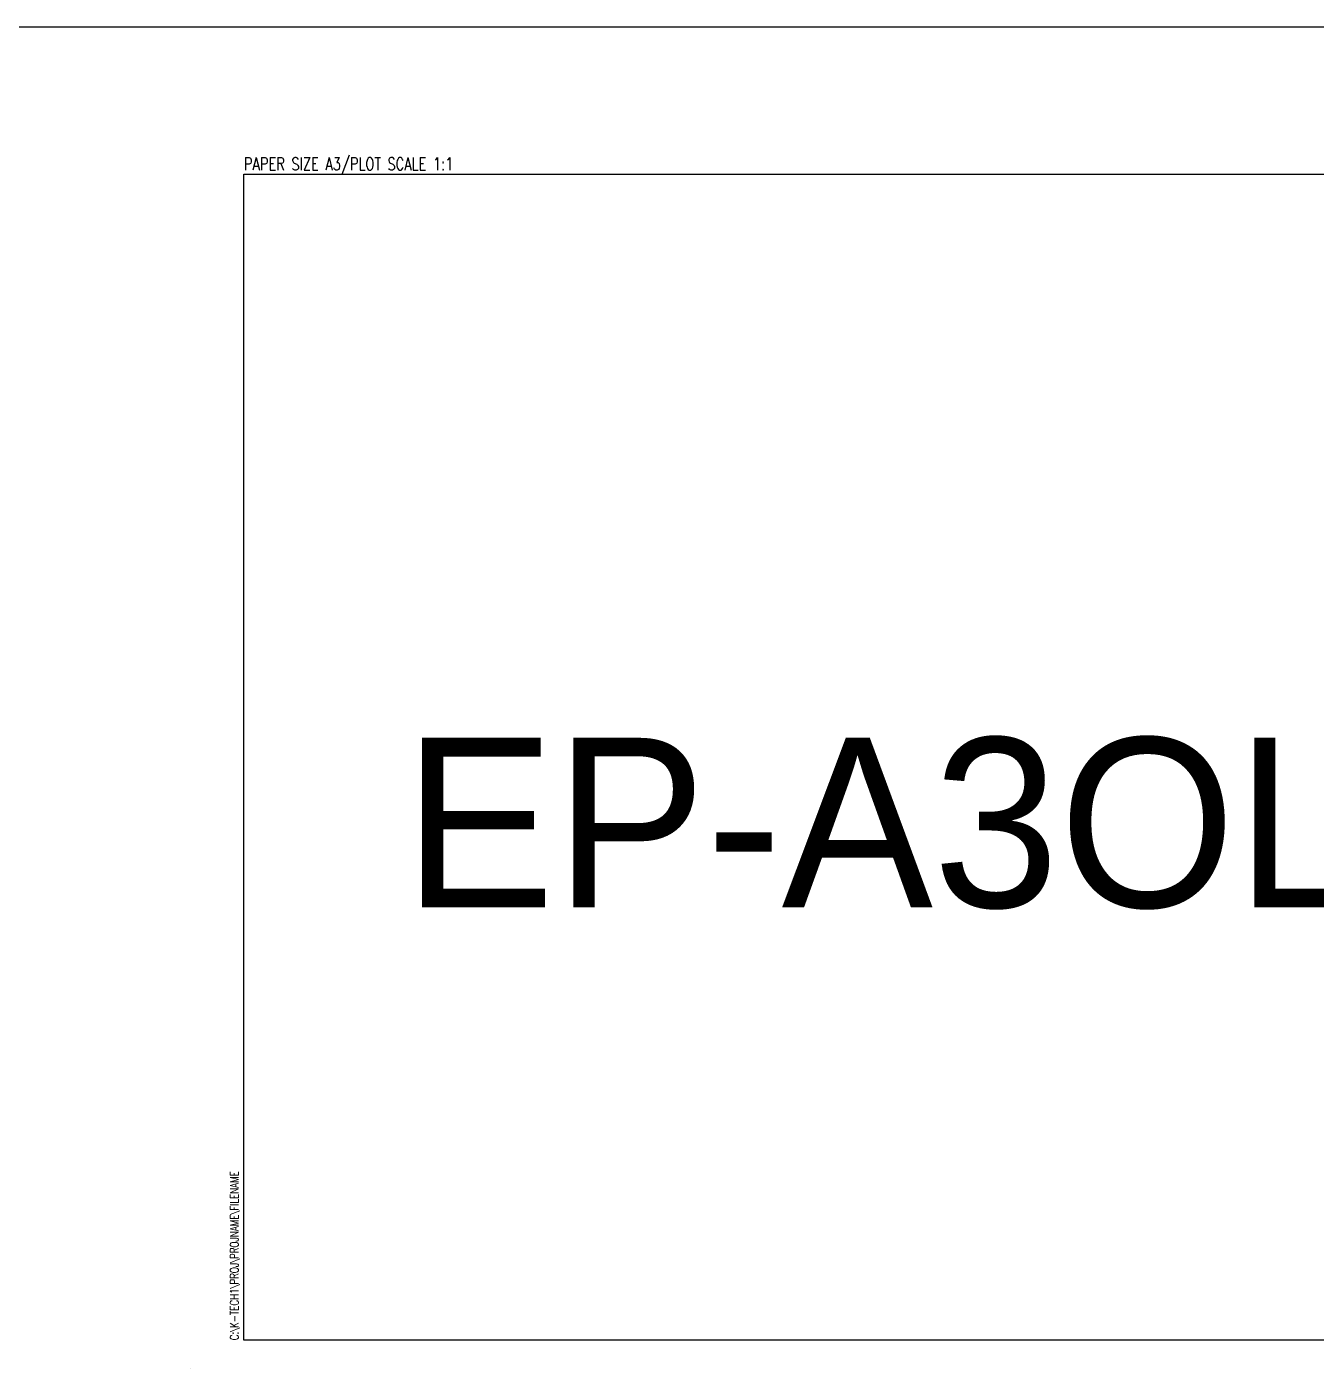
# Model space of a CAD drawing. Header units: inches. Extents: x -2548 to -2391, y 2200 to 2352.
# Drawn here: x -2521.572 to -2518.531, y 2305.799 to 2308.962 of the extents above; entities that cross this region are included whole.
import ezdxf
from ezdxf.enums import TextEntityAlignment as Align

# ---------------------------------------------------------------- set-up
doc = ezdxf.new("R2010")
doc.units = ezdxf.units.IN
doc.header["$MEASUREMENT"] = 0
doc.layers.add('4', color=4, linetype='Continuous')
doc.layers.add('VPORTS', color=7, linetype='Continuous')
doc.styles.add('ROMANTIC', font='rom_____.pfb')
doc.styles.add('Rs75', font='romans.shx', dxfattribs={"width": 0.75})
doc.styles.add('SUPERFRENCH', font='suf_____.pfb')

# ---------------------------------------------------------------- blocks, each defined once
blk = doc.blocks.new('EP-A3-12')
blk.add_line((-12.5, -6.59), (-12.5, -6.59))
at = {"color": 10}
blk.add_lwpolyline([(0, 275), (380, 275), (380, 0), (0, 0)], close=True, dxfattribs=at)
at = {"color": 4, "style": 'SUPERFRENCH'}
for tag, height, p in [('CLIENT1', 3.5, (339, 62.06)), ('PROJECT1', 3, (339, 29.74)), ('PROJECT2', 2.5, (339, 24.93)), ('DESCRIPTION1', 2.5, (339, 16.26)), ('DESCRIPTION2', 2.5, (339, 13.31))]:
    blk.add_attdef(tag, text='', height=height, dxfattribs=at).set_placement(p, align=Align.CENTER)
at = {"color": 2, "style": 'SUPERFRENCH'}
for tag, height, p in [('CLIENT2', 3, (339, 57.45)), ('CLIENT3', 2.5, (339, 53.4))]:
    blk.add_attdef(tag, text='', height=height, dxfattribs=at).set_placement(p, align=Align.CENTER)
at = {"style": 'Rs75', "width": 0.75}
blk.add_attdef('C:\\K-TECH1\\PROJ\\PROJNAME\\FILENAME', (-1.27, 0), '', height=2, rotation=90, dxfattribs=at)
at = {"color": 1, "style": 'ROMANTIC'}
for tag, p in [('DESIGN', (313.4, 9.51)), ('DATE', (333.15, 9.51)), ('CHECK', (354.28, 9.51)), ('DATE', (374.15, 9.51)), ('DRAWN', (313.24, 5.51)), ('DATE', (333.15, 5.51)), ('SCALE', (362.11, 5.51)), ('DRAWINGNO.', (335.73, 1.51)), ('REFERENCE', (373.86, 1.51))]:
    blk.add_attdef(tag, text='', height=1.5, dxfattribs=at).set_placement(p, align=Align.CENTER)
blk = doc.blocks.new('EP-A3OLD')
ref = blk.add_blockref('EP-A3-12', (0, 0))
ref.add_attrib('C:\\K-TECH1\\PROJ\\PROJNAME\\FILENAME', 'C:\\K-TECH1\\PROJ\\PROJNAME\\FILENAME', (-1.27, 0), dxfattribs={"height": 2, "rotation": 90, "style": 'Rs75', "width": 0.75})
at = {"layer": 'DEFPOINTS', "color": 3, "style": 'Rs75', "width": 0.75}
blk.add_text('PAPER SIZE A3/PLOT SCALE 1:1', height=3, dxfattribs=at).set_placement((0, 275), align=Align.BOTTOM_LEFT)

msp = doc.modelspace()

# ---------------------------------------------------------------- linework, layer by layer
msp.add_line((-2547.27235, 2308.96203), (-2476.47077, 2308.96203))

# ---------------------------------------------------------------- block references
at = {"layer": 'VPORTS', "xscale": 0.01, "yscale": 0.01, "zscale": 0.01}
msp.add_blockref('EP-A3OLD', (-2521.05955, 2305.86476), dxfattribs=at)

# ---------------------------------------------------------------- texts
at = {"layer": '4'}
msp.add_text('EP-A3OLD', height=0.4, dxfattribs=at).set_placement((-2520.68336, 2306.88549))

doc.saveas('drawing.dxf')
